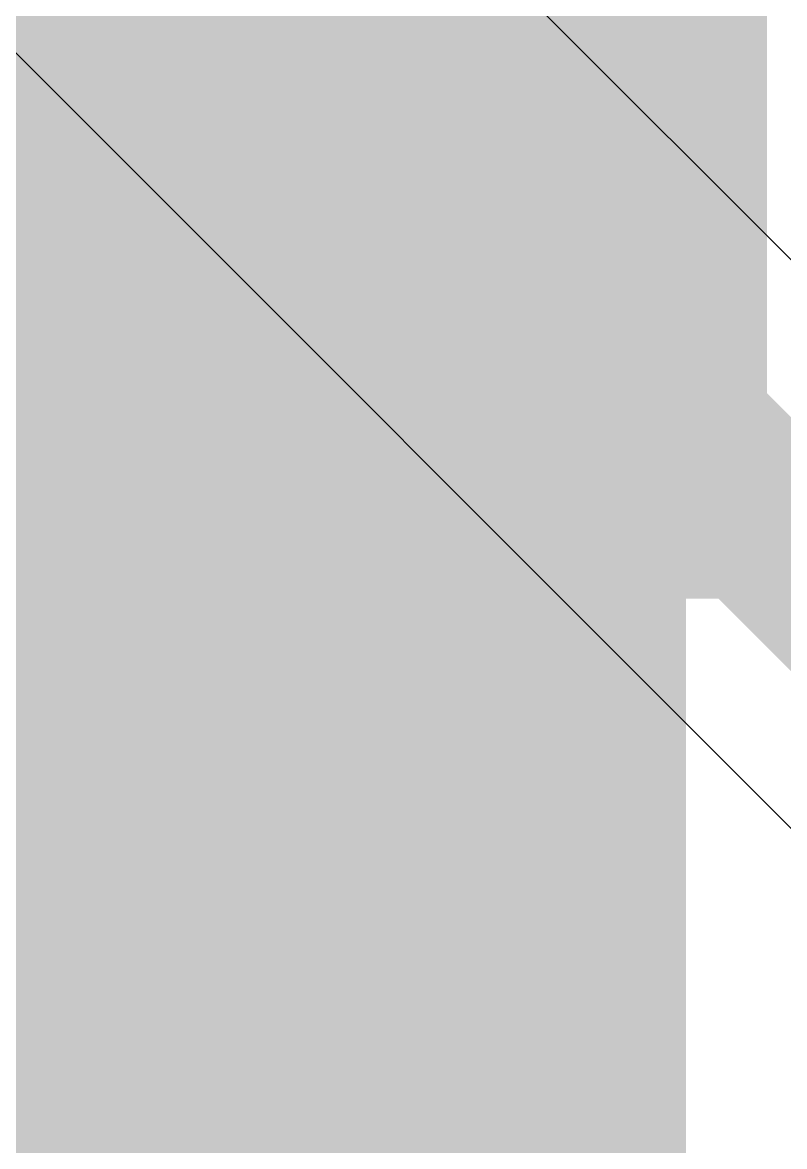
# Model space of a CAD drawing. Header units: inches. Extents: x -0.01 to 1.52, y -0.01 to 0.64.
# Drawn here: x 0.3941 to 0.4366, y 0.3622 to 0.4248 of the extents above; entities that cross this region are included whole.
import ezdxf

# ---------------------------------------------------------------- set-up
doc = ezdxf.new("R2010")
doc.units = ezdxf.units.IN
doc.header["$MEASUREMENT"] = 0
for name, color, linetype in [('Bottom Layer', 5, 'Continuous'), ('Top Layer', 1, 'Continuous'), ('Top Paste', 8, 'Continuous'), ('Top Solder', 216, 'Continuous')]:
    doc.layers.add(name, color=color, linetype=linetype)

# ---------------------------------------------------------------- blocks, each defined once
blk = doc.blocks.new('SMA_18')
at = {"layer": 'Top Layer'}
blk.add_hatch(color=1, dxfattribs=at).paths.add_polyline_path([(0.029528, 0.033465), (0.127953, 0.033465), (0.127953, -0.033465), (0.029528, -0.033465)])
at = {"layer": 'Top Paste'}
blk.add_hatch(color=8, dxfattribs=at).paths.add_polyline_path([(0.029528, 0.033465), (0.127953, 0.033465), (0.127953, -0.033465), (0.029528, -0.033465)])
at = {"layer": 'Top Solder'}
blk.add_hatch(color=216, dxfattribs=at).paths.add_polyline_path([(0.025528, 0.037465), (0.131953, 0.037465), (0.131953, -0.037465), (0.025528, -0.037465)])

msp = doc.modelspace()

# ---------------------------------------------------------------- hatches: boundary and pattern name
at = {"layer": 'Top Layer'}
for points in [[(0.332677, 0.349409), (0.431102, 0.349409), (0.431102, 0.46063), (0.332677, 0.46063)], [(0.332677, 0.269685), (0.399606, 0.269685), (0.399606, 0.419291), (0.332677, 0.419291)]]:
    msp.add_hatch(color=1, dxfattribs=at).paths.add_polyline_path(points)

# ---------------------------------------------------------------- linework, layer by layer
at = {"layer": 'Bottom Layer'}
for p, q in [((0.552134, 0.296382), (0.397544, 0.450971)), ((0.376267, 0.440572), (0.539576, 0.277263))]:
    msp.add_line(p, q, dxfattribs=at)
msp.add_lwpolyline([(0.380906, 0.451772, 0.01, 0.01, 0), (0.547495, 0.285182, 0.01, 0.01, 0)], format="xyseb", dxfattribs=at)

# ---------------------------------------------------------------- block references
msp.add_blockref('SMA_18', (0.303657, 0.430154))

doc.saveas('drawing.dxf')
